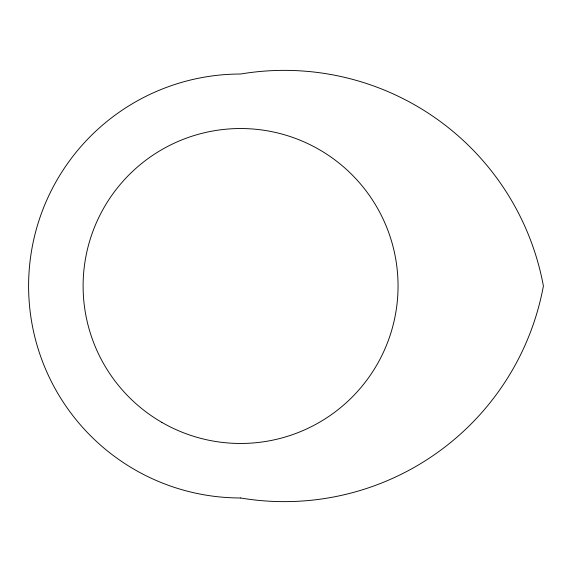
<?xml version="1.0" encoding="UTF-8"?>
<svg xmlns="http://www.w3.org/2000/svg" width="572" height="572" viewBox="0 0 572 572"><rect width="100%" height="100%" fill="white"/><g stroke="black" fill="none" stroke-linecap="round" stroke-linejoin="round"><path stroke-width="0.86" d="M240.576 497.976A263.456 263.456 0 0 0 543.4 286A263.456 263.456 0 0 0 240.576 74.024A211.976 211.976 0 0 0 28.6 286A211.976 211.976 0 0 0 240.576 497.976M161.84 422.372A157.472 157.472 0 0 0 398.048 286A157.472 157.472 0 0 0 161.84 149.628A157.472 157.472 0 0 0 161.84 422.372"/></g></svg>
